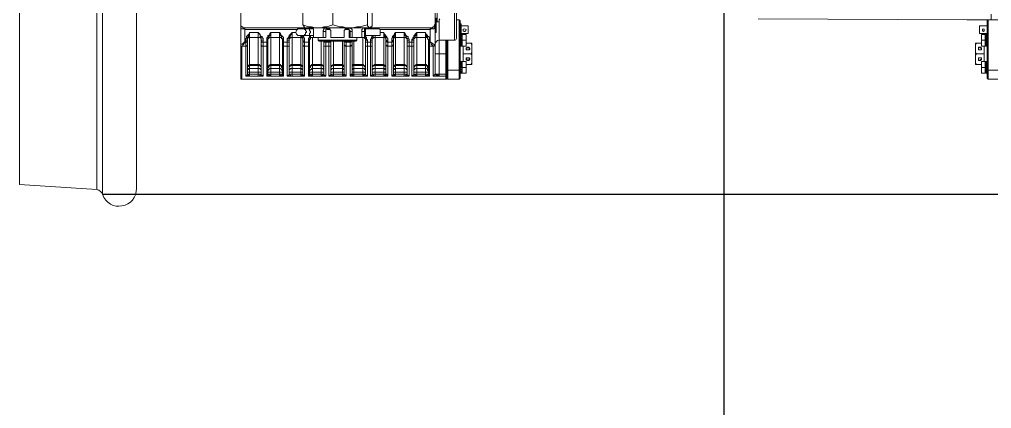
# Model space of a CAD drawing. Header units: millimetres. Extents: x 25083 to 52777, y 24772 to 45779.
# Drawn here: x 46368 to 46741.4, y 38391.1 to 38540.3 of the extents above; entities that cross this region are included whole.
import ezdxf

# ---------------------------------------------------------------- set-up
doc = ezdxf.new("R2010")
doc.units = ezdxf.units.MM

# ---------------------------------------------------------------- blocks, each defined once
blk = doc.blocks.new('zw$F4C5')
blk.add_line((289.66, 5.2), (766.86, 5.2))
at = {"color": 7, "lineweight": 5}
for points in [[(257.72, 93.58), (257.72, 8.91)], [(287.43, 93.58), (287.43, 7.06)], [(289.66, 93.58), (289.66, 5.2)], [(302.66, 93.58), (302.66, 7.43)], [(342.76, 49.76), (342.76, 90.98)], [(417.41, 70.56), (417.41, 90.98)], [(424.83, 64.25), (424.83, 92.47)], [(425.58, 91.73), (425.58, 64.99)], [(366.53, 70.19), (366.53, 79.1)], [(378.04, 70.19), (378.04, 79.1)], [(391.41, 70.19), (391.41, 79.1)], [(393.27, 70.19), (393.27, 79.1)], [(418.15, 77.24), (418.15, 71.3)], [(418.15, 73.16), (418.15, 72.79), (417.78, 72.79), (417.78, 71.67), (417.41, 71.67)], [(417.41, 71.67), (417.78, 71.67)], [(417.78, 71.67), (417.41, 71.3)], [(418.15, 71.3), (417.78, 71.3), (417.78, 71.67)], [(417.78, 67.22), (417.78, 71.3)], [(418.15, 73.16), (418.15, 72.04)], [(418.15, 72.04), (418.15, 71.67)], [(418.15, 71.67), (418.15, 71.3)], [(418.89, 71.3), (418.15, 71.3)], [(418.89, 50.5), (418.89, 72.04)], [(425.58, 72.04), (426.69, 72.04)], [(427.06, 71.67), (426.69, 72.04)], [(426.69, 49.39), (426.69, 72.04)], [(427.06, 49.76), (427.06, 71.67)], [(621.65, 72.04), (541.44, 72.42)], [(621.65, 72.04), (623.88, 72.04)], [(622.4, 72.04), (621.65, 72.04)], [(623.51, 72.04), (622.4, 72.04)], [(624.25, 72.04), (623.51, 72.04)], [(623.88, 72.04), (624.63, 72.04)], [(624.63, 72.04), (624.25, 72.04)], [(625, 72.04), (624.63, 72.04)], [(624.63, 72.04), (625, 72.04)], [(629.82, 72.04), (625, 72.04)], [(629.45, 71.67), (629.82, 72.04)], [(629.45, 71.67), (629.45, 49.76)], [(629.82, 72.04), (630.2, 72.04)], [(629.82, 72.04), (630.2, 72.04)], [(634.28, 72.04), (629.82, 72.04)], [(629.82, 72.04), (629.82, 49.39)], [(630.2, 72.04), (630.94, 72.04)], [(630.2, 72.04), (630.57, 72.04)], [(630.57, 72.04), (630.94, 72.04)], [(630.94, 74.27), (630.94, 72.04)], [(344.25, 69.07), (343.51, 69.07), (343.51, 69.44), (343.14, 69.44), (342.76, 69.82), (342.76, 70.56)], [(344.25, 68.33), (344.25, 68.7), (342.76, 68.7), (342.76, 69.44)], [(344.25, 69.07), (344.25, 63.5)], [(344.25, 69.07), (369.13, 69.07)], [(364.67, 68.33), (344.25, 68.33)], [(344.62, 64.25), (344.62, 64.99), (344.99, 64.99), (344.99, 65.73), (346.11, 66.84), (346.11, 67.22)], [(345.36, 64.62), (345.36, 65.36), (345.74, 65.73), (345.74, 66.1), (346.11, 66.47), (346.11, 67.22)], [(346.11, 67.22), (346.11, 50.5)], [(346.11, 67.22), (349.45, 67.22)], [(349.45, 67.22), (349.82, 66.84), (350.19, 66.1), (350.19, 65.73)], [(351.31, 64.25), (351.31, 64.99), (350.93, 65.36), (350.93, 65.73), (350.56, 65.73), (350.19, 66.1), (350.19, 66.47), (349.45, 67.22)], [(349.45, 50.5), (349.45, 67.22)], [(352.79, 64.25), (352.79, 65.36), (353.16, 65.36), (353.16, 66.1), (353.53, 66.1), (353.91, 66.47), (353.91, 66.84), (354.28, 67.22)], [(353.16, 64.62), (353.16, 64.99), (353.53, 64.99), (353.53, 65.73), (353.91, 66.1), (353.91, 66.47), (354.28, 66.84), (354.28, 67.22)], [(354.28, 67.22), (354.28, 50.5)], [(354.28, 67.22), (357.62, 67.22)], [(357.62, 67.22), (357.99, 66.84), (357.99, 66.1), (358.36, 65.73)], [(359.1, 64.25), (359.1, 65.36), (357.99, 66.47), (357.62, 67.22)], [(357.62, 50.5), (357.62, 67.22)], [(360.59, 64.25), (360.59, 64.99), (360.96, 64.99), (360.96, 65.36), (361.33, 65.73), (361.33, 66.1), (362.45, 67.22)], [(361.33, 64.62), (361.33, 65.36), (361.7, 65.73), (361.7, 66.1), (362.08, 66.47), (362.08, 66.84), (362.45, 67.22)], [(362.45, 67.22), (362.45, 50.5)], [(362.45, 67.22), (363.93, 67.22)], [(364.67, 68.7), (367.27, 68.7)], [(366.53, 69.07), (365.42, 69.07)], [(367.27, 69.44), (366.9, 69.44), (366.9, 69.82), (366.53, 70.19)], [(366.53, 70.19), (368.76, 69.44), (369.87, 69.44), (371.36, 69.07), (372.47, 69.07)], [(367.65, 69.07), (366.53, 69.07)], [(366.53, 68.7), (367.27, 68.7)], [(367.27, 69.07), (367.27, 69.44)], [(367.27, 69.07), (392.53, 69.07)], [(367.27, 68.7), (367.27, 68.33), (367.65, 68.33), (367.65, 67.96), (368.02, 67.59), (368.02, 67.22)], [(367.27, 68.7), (368.76, 68.7)], [(368.76, 68.7), (367.27, 68.7)], [(368.02, 67.22), (367.65, 67.22), (367.65, 66.47), (367.27, 66.47), (367.27, 66.1)], [(368.76, 68.7), (369.13, 68.7), (369.13, 67.96), (369.5, 67.59), (369.5, 67.22)], [(368.76, 68.7), (370.24, 68.7)], [(369.13, 68.7), (368.76, 68.7)], [(369.5, 67.22), (369.13, 66.84), (369.13, 66.1), (368.76, 66.1)], [(369.13, 69.07), (369.13, 68.7)], [(370.24, 68.7), (369.13, 68.7)], [(369.87, 69.07), (369.5, 69.07), (369.5, 68.7)], [(370.62, 68.7), (370.24, 68.7), (370.24, 69.07), (369.87, 69.07)], [(370.62, 67.59), (370.62, 68.7)], [(370.62, 65.36), (370.62, 67.59)], [(372.47, 69.07), (373.59, 69.07), (374.7, 69.44), (375.82, 69.44), (378.04, 70.19)], [(375.82, 69.07), (375.07, 69.07), (374.7, 68.7), (374.7, 68.33), (374.33, 67.96), (374.33, 67.59)], [(374.33, 67.59), (374.33, 65.36)], [(375.44, 67.59), (374.33, 67.59)], [(375.44, 67.59), (375.44, 68.33), (375.82, 68.7)], [(375.44, 65.36), (375.44, 67.59)], [(377.3, 67.59), (377.3, 67.96), (376.93, 68.33), (376.93, 68.7), (376.56, 69.07), (375.82, 69.07)], [(375.82, 68.7), (376.93, 68.7)], [(376.93, 68.33), (375.82, 68.33)], [(377.3, 65.36), (377.3, 67.59)], [(378.04, 70.19), (379.53, 69.82), (380.64, 69.44), (382.13, 69.44), (383.24, 69.07), (384.73, 69.07)], [(383.99, 69.07), (383.24, 69.07), (382.87, 68.7), (382.87, 68.33), (382.5, 67.96), (382.5, 67.59)], [(382.5, 67.59), (382.5, 65.36)], [(382.87, 68.7), (383.99, 68.7)], [(384.36, 68.33), (382.87, 68.33)], [(385.47, 67.59), (385.47, 68.33), (384.73, 69.07), (383.99, 69.07)], [(383.99, 68.7), (384.36, 68.33), (384.36, 67.59)], [(384.36, 67.59), (384.36, 65.36)], [(385.47, 67.59), (384.36, 67.59)], [(384.73, 69.07), (385.84, 69.07), (387.33, 69.44), (388.81, 69.44), (389.93, 69.82), (391.41, 70.19)], [(385.47, 65.36), (385.47, 67.59)], [(389.93, 69.07), (389.56, 69.07), (389.56, 68.7), (389.18, 68.33), (389.18, 67.59)], [(389.18, 67.59), (389.18, 65.36)], [(390.3, 67.59), (389.18, 67.59)], [(390.3, 67.59), (390.3, 69.07), (389.93, 69.07)], [(390.3, 65.36), (390.3, 67.59)], [(390.67, 69.07), (390.67, 65.36)], [(390.67, 69.07), (415.55, 69.07)], [(390.67, 68.7), (395.87, 68.7)], [(394.75, 68.7), (390.67, 68.7)], [(391.41, 70.19), (391.41, 69.82), (392.16, 69.07)], [(392.16, 69.07), (392.53, 69.07), (392.53, 69.44)], [(393.27, 69.07), (392.16, 69.07)], [(392.53, 69.44), (392.9, 69.44), (393.27, 69.82), (393.27, 70.19)], [(392.53, 69.07), (392.53, 69.44)], [(394.38, 69.07), (393.27, 69.07)], [(395.87, 66.1), (396.24, 66.1), (396.24, 68.33), (395.87, 68.7)], [(415.55, 68.33), (396.24, 68.33)], [(396.24, 67.22), (397.73, 67.22)], [(397.73, 67.22), (397.73, 66.84), (398.1, 66.1), (398.1, 65.73)], [(399.21, 64.25), (399.21, 64.99), (398.84, 65.36), (398.84, 65.73), (398.47, 65.73), (398.47, 66.1), (398.1, 66.47), (397.73, 67.22)], [(397.73, 50.5), (397.73, 67.22)], [(400.7, 64.25), (400.7, 64.99), (401.07, 65.36), (401.07, 65.73), (401.81, 66.47), (401.81, 66.84), (402.18, 67.22)], [(401.44, 64.62), (401.44, 65.73), (401.81, 65.73), (401.81, 66.47), (402.18, 66.47), (402.18, 67.22)], [(402.18, 67.22), (402.18, 50.5)], [(402.18, 67.22), (405.52, 67.22)], [(405.52, 67.22), (405.9, 66.84), (405.9, 66.1), (406.27, 65.73)], [(407.38, 64.25), (407.38, 64.62), (407.01, 64.99), (407.01, 65.73), (406.64, 65.73), (405.9, 66.47), (405.52, 67.22)], [(405.52, 50.5), (405.52, 67.22)], [(408.49, 64.25), (408.49, 64.62), (408.87, 64.62), (408.87, 65.36), (409.24, 65.36), (409.24, 66.1), (409.61, 66.1), (409.61, 66.47), (410.35, 67.22)], [(409.24, 64.62), (409.24, 64.99), (409.61, 64.99), (409.61, 65.73), (409.98, 66.1), (409.98, 66.47), (410.35, 66.84), (410.35, 67.22)], [(410.35, 67.22), (410.35, 50.5)], [(410.35, 67.22), (413.69, 67.22)], [(413.69, 67.22), (413.69, 66.84), (414.07, 66.1), (414.07, 65.73)], [(415.18, 64.25), (415.18, 65.36), (414.81, 65.73), (414.44, 65.73), (414.44, 66.1), (414.07, 66.47), (413.69, 67.22)], [(413.69, 50.5), (413.69, 67.22)], [(417.41, 70.56), (417.41, 70.19), (417.04, 69.82), (417.04, 69.44), (416.66, 69.44), (416.29, 69.07), (415.55, 69.07)], [(417.41, 69.44), (417.41, 69.07), (417.04, 69.07), (417.04, 68.7), (415.92, 68.7), (415.55, 68.33)], [(415.55, 63.5), (415.55, 69.07)], [(417.41, 70.19), (417.04, 70.19)], [(417.41, 70.93), (417.78, 70.93)], [(417.41, 70.56), (417.78, 70.56)], [(417.41, 70.19), (417.78, 70.19)], [(417.41, 51.25), (417.41, 70.19)], [(417.41, 68.7), (417.78, 68.7)], [(417.41, 68.33), (417.78, 68.33)], [(417.41, 67.96), (417.78, 67.96)], [(417.41, 67.59), (417.78, 67.59)], [(417.41, 67.59), (417.78, 67.59)], [(417.41, 67.22), (417.78, 67.22)], [(427.06, 70.56), (427.43, 70.56)], [(427.43, 66.47), (427.43, 70.56)], [(427.43, 69.82), (430.03, 69.82)], [(430.03, 69.82), (430.03, 66.84)], [(629.45, 69.82), (626.48, 69.82)], [(626.48, 66.84), (626.48, 69.82)], [(629.45, 70.56), (629.45, 66.47)], [(342.76, 62.39), (342.76, 62.76), (343.51, 62.76), (343.51, 63.13), (343.88, 63.13), (343.88, 63.5), (344.25, 63.5)], [(343.51, 62.39), (343.88, 62.76), (343.88, 63.13), (344.25, 63.13), (344.25, 63.5)], [(344.25, 63.5), (344.62, 63.5)], [(345.36, 64.62), (345.36, 64.25), (344.62, 64.25)], [(344.62, 50.5), (344.62, 64.25)], [(344.62, 63.5), (344.99, 63.5), (345.36, 63.87)], [(346.11, 65.36), (345.74, 65.36), (345.36, 64.99), (345.36, 64.62)], [(345.36, 51.25), (345.36, 64.62)], [(349.45, 65.36), (346.11, 65.36)], [(350.56, 64.62), (350.56, 64.99), (350.19, 65.36), (349.45, 65.36)], [(350.19, 65.73), (350.19, 65.36), (350.56, 65.36), (350.56, 64.62)], [(350.56, 64.25), (350.56, 64.62)], [(350.56, 64.62), (350.56, 51.25)], [(351.31, 64.25), (350.56, 64.25)], [(350.56, 63.87), (350.93, 63.5), (351.31, 63.5)], [(351.31, 64.25), (351.31, 50.5)], [(351.31, 63.5), (352.79, 63.5)], [(353.16, 64.62), (353.16, 64.25), (352.79, 64.25)], [(352.79, 50.5), (352.79, 64.25)], [(352.79, 63.5), (353.16, 63.5), (353.16, 63.87)], [(354.28, 65.36), (353.53, 65.36), (353.53, 64.99), (353.16, 64.62)], [(353.16, 51.25), (353.16, 64.62)], [(357.62, 65.36), (354.28, 65.36)], [(358.73, 64.62), (358.36, 64.99), (358.36, 65.36), (357.62, 65.36)], [(358.36, 65.73), (358.36, 64.99), (358.73, 64.99), (358.73, 64.62)], [(358.73, 64.62), (358.73, 51.25)], [(358.73, 64.25), (358.73, 64.62)], [(359.1, 64.25), (358.73, 64.25)], [(358.73, 63.87), (358.73, 63.5), (359.1, 63.5)], [(359.1, 64.25), (359.1, 50.5)], [(359.1, 63.5), (360.59, 63.5)], [(361.33, 64.62), (361.33, 64.25), (360.59, 64.25)], [(360.59, 50.5), (360.59, 64.25)], [(360.59, 63.5), (361.33, 63.5), (361.33, 63.87)], [(362.45, 65.36), (361.7, 65.36), (361.7, 64.99), (361.33, 64.99), (361.33, 64.62)], [(361.33, 51.25), (361.33, 64.62)], [(365.79, 65.36), (362.45, 65.36)], [(367.27, 66.1), (364.67, 66.1)], [(365.79, 50.5), (365.79, 66.1)], [(366.53, 64.62), (366.53, 64.99), (366.16, 65.36), (365.79, 65.36)], [(366.16, 66.1), (366.16, 65.73)], [(366.53, 66.1), (366.16, 66.1)], [(366.16, 65.73), (366.16, 65.36), (366.53, 65.36), (366.53, 64.62)], [(367.27, 64.25), (367.27, 64.99), (366.9, 65.36), (366.9, 65.73), (366.53, 65.73), (366.53, 66.1)], [(367.27, 66.1), (366.53, 66.1)], [(366.53, 64.62), (366.53, 51.25)], [(366.53, 64.25), (366.53, 64.62)], [(367.27, 64.25), (366.53, 64.25)], [(366.53, 63.87), (366.9, 63.5), (367.27, 63.5)], [(367.27, 66.1), (368.39, 66.1)], [(367.65, 66.1), (367.27, 66.1)], [(367.27, 64.25), (367.27, 50.5)], [(367.27, 63.5), (368.76, 63.5)], [(368.76, 66.1), (367.65, 66.1)], [(368.39, 66.1), (368.76, 66.1)], [(368.76, 66.1), (370.62, 66.1)], [(370.62, 66.1), (368.76, 66.1)], [(368.76, 64.25), (368.76, 64.99), (369.13, 65.36), (369.13, 65.73)], [(369.13, 64.62), (369.13, 64.25), (368.76, 64.25)], [(368.76, 50.5), (368.76, 64.25)], [(368.76, 63.5), (369.13, 63.5), (369.13, 63.87)], [(369.13, 66.1), (369.13, 65.36)], [(369.13, 64.62), (369.5, 64.99), (369.5, 65.36)], [(369.13, 65.36), (375.44, 65.36)], [(369.5, 65.36), (369.5, 64.62), (369.13, 64.62)], [(369.13, 51.25), (369.13, 64.62)], [(369.5, 66.1), (369.5, 65.36)], [(370.24, 65.36), (370.24, 50.5)], [(372.47, 65.36), (372.47, 64.25)], [(372.84, 63.87), (372.47, 64.25)], [(372.47, 64.25), (387.33, 64.25)], [(372.84, 63.87), (386.96, 63.87)], [(373.59, 50.5), (373.59, 63.87)], [(374.7, 63.87), (374.7, 63.5), (375.44, 63.5)], [(374.7, 63.87), (374.7, 51.25)], [(375.44, 63.87), (375.44, 50.5)], [(375.44, 63.5), (376.56, 63.5)], [(376.56, 50.5), (376.56, 63.87)], [(376.56, 63.5), (377.3, 63.5), (377.3, 63.87)], [(377.3, 65.36), (382.5, 65.36)], [(377.3, 51.25), (377.3, 63.87)], [(378.41, 63.87), (378.41, 50.5)], [(381.76, 50.5), (381.76, 63.87)], [(382.5, 63.87), (382.87, 63.87), (382.87, 63.5), (383.24, 63.5)], [(382.5, 63.87), (382.5, 51.25)], [(383.24, 63.87), (383.24, 50.5)], [(383.24, 63.5), (384.73, 63.5)], [(384.36, 65.36), (390.67, 65.36)], [(384.73, 50.5), (384.73, 63.87)], [(384.73, 63.5), (385.1, 63.5), (385.1, 63.87), (385.47, 63.87)], [(385.47, 51.25), (385.47, 63.87)], [(386.21, 63.87), (386.21, 50.5)], [(386.96, 63.87), (387.33, 64.25)], [(387.33, 65.36), (387.33, 64.25)], [(389.56, 50.5), (389.56, 65.36)], [(390.3, 65.36), (390.67, 64.99), (390.67, 64.62)], [(390.67, 64.62), (390.67, 64.99), (390.3, 64.99), (390.3, 65.36)], [(390.67, 66.1), (394.75, 66.1)], [(395.87, 66.1), (390.67, 66.1)], [(391.41, 64.25), (391.04, 64.62), (391.04, 65.36), (390.67, 65.73)], [(390.67, 64.25), (390.67, 64.62)], [(390.67, 64.62), (390.67, 51.25)], [(391.41, 64.25), (390.67, 64.25)], [(390.67, 63.87), (390.67, 63.5), (391.41, 63.5)], [(391.41, 64.25), (391.41, 50.5)], [(391.41, 63.5), (392.53, 63.5)], [(392.53, 64.25), (392.53, 64.62), (392.9, 64.99), (392.9, 65.36), (393.27, 65.73), (393.27, 66.1)], [(393.27, 64.62), (393.27, 64.25), (392.53, 64.25)], [(392.53, 50.5), (392.53, 64.25)], [(392.53, 63.5), (393.27, 63.5), (393.27, 63.87)], [(393.27, 64.62), (393.27, 64.99), (393.64, 65.36), (393.64, 66.1)], [(394.38, 65.36), (393.64, 65.36), (393.64, 64.99), (393.27, 64.99), (393.27, 64.62)], [(393.27, 51.25), (393.27, 64.62)], [(394.38, 66.1), (394.38, 50.5)], [(397.73, 65.36), (394.38, 65.36)], [(398.47, 64.62), (398.47, 64.99), (398.1, 65.36), (397.73, 65.36)], [(398.1, 65.73), (398.47, 65.36), (398.47, 64.62)], [(398.47, 64.62), (398.47, 51.25)], [(398.47, 64.25), (398.47, 64.62)], [(399.21, 64.25), (398.47, 64.25)], [(398.47, 63.87), (398.84, 63.87), (398.84, 63.5), (399.21, 63.5)], [(399.21, 64.25), (399.21, 50.5)], [(399.21, 63.5), (400.7, 63.5)], [(401.44, 64.62), (401.44, 64.25), (400.7, 64.25)], [(400.7, 50.5), (400.7, 64.25)], [(400.7, 63.5), (401.07, 63.5), (401.07, 63.87), (401.44, 63.87)], [(402.18, 65.36), (401.81, 65.36), (401.44, 64.99), (401.44, 64.62)], [(401.44, 51.25), (401.44, 64.62)], [(405.52, 65.36), (402.18, 65.36)], [(406.64, 64.62), (406.64, 64.99), (406.27, 64.99), (406.27, 65.36), (405.52, 65.36)], [(406.27, 65.73), (406.27, 65.36), (406.64, 64.99), (406.64, 64.62)], [(406.64, 64.62), (406.64, 51.25)], [(406.64, 64.25), (406.64, 64.62)], [(407.38, 64.25), (406.64, 64.25)], [(406.64, 63.87), (406.64, 63.5), (407.38, 63.5)], [(407.38, 64.25), (407.38, 50.5)], [(407.38, 63.5), (408.49, 63.5)], [(409.24, 64.62), (409.24, 64.25), (408.49, 64.25)], [(408.49, 50.5), (408.49, 64.25)], [(408.49, 63.5), (409.24, 63.5), (409.24, 63.87)], [(410.35, 65.36), (409.61, 65.36), (409.61, 64.99), (409.24, 64.99), (409.24, 64.62)], [(409.24, 51.25), (409.24, 64.62)], [(413.69, 65.36), (410.35, 65.36)], [(414.44, 64.62), (414.44, 65.36), (413.69, 65.36)], [(414.07, 65.73), (414.44, 65.36), (414.44, 64.62), (414.81, 64.62)], [(414.81, 64.25), (414.81, 64.62)], [(414.81, 64.62), (414.81, 51.25)], [(415.18, 64.25), (414.81, 64.25)], [(414.81, 63.87), (414.81, 63.5), (415.18, 63.5)], [(415.18, 64.25), (415.18, 50.5)], [(415.18, 63.5), (415.55, 63.5)], [(415.55, 63.5), (415.92, 63.13), (415.92, 62.76), (416.29, 62.39)], [(417.41, 62.39), (417.04, 62.39), (417.04, 62.76), (416.66, 62.76), (416.29, 63.13), (415.92, 63.13), (415.92, 63.5), (415.55, 63.5)], [(418.89, 64.25), (424.83, 64.25)], [(421.49, 49.39), (421.49, 64.25)], [(421.86, 49.39), (421.86, 64.25)], [(422.24, 64.25), (422.24, 49.39)], [(427.43, 66.47), (427.06, 66.47)], [(427.06, 66.47), (427.43, 66.47)], [(427.43, 66.1), (427.43, 66.47), (427.06, 66.47)], [(427.43, 66.1), (427.06, 66.1)], [(427.06, 65.73), (427.06, 66.1)], [(427.43, 65.73), (427.06, 66.1)], [(427.43, 65.36), (427.06, 65.36)], [(427.06, 64.99), (427.06, 65.36)], [(427.43, 64.99), (427.06, 65.36)], [(427.43, 64.62), (427.06, 64.62)], [(427.06, 64.25), (427.06, 64.62)], [(427.43, 63.87), (427.06, 64.62)], [(427.43, 63.87), (427.06, 63.87)], [(427.43, 63.13), (427.43, 63.5), (427.06, 63.5), (427.06, 63.87)], [(427.06, 63.13), (427.06, 63.5)], [(427.43, 66.84), (430.03, 66.84)], [(427.81, 66.47), (427.43, 66.47)], [(427.81, 66.47), (427.43, 66.47)], [(427.43, 66.1), (427.43, 66.47)], [(427.43, 66.47), (427.81, 66.47)], [(427.43, 65.73), (427.43, 66.1)], [(427.43, 66.1), (427.43, 65.73)], [(427.43, 65.73), (427.81, 66.1)], [(427.81, 65.73), (427.43, 65.73)], [(427.43, 64.99), (427.43, 65.36)], [(427.43, 65.36), (427.43, 64.99)], [(427.43, 64.99), (427.81, 65.36)], [(427.81, 64.99), (427.43, 64.99)], [(427.43, 63.87), (427.43, 64.62)], [(427.43, 64.25), (427.81, 64.62)], [(427.81, 64.25), (427.43, 64.25)], [(427.43, 63.5), (427.43, 63.87)], [(427.43, 63.5), (427.43, 63.87)], [(427.43, 63.13), (427.43, 63.5)], [(427.81, 63.13), (427.43, 63.5)], [(427.43, 63.13), (427.43, 63.5)], [(427.43, 63.5), (427.81, 63.5)], [(429.29, 66.47), (427.81, 66.47)], [(427.81, 64.99), (427.81, 66.47)], [(427.81, 62.02), (427.81, 66.47)], [(427.81, 66.1), (427.81, 66.47)], [(427.81, 63.5), (427.81, 64.99)], [(429.29, 64.25), (427.81, 64.25)], [(427.81, 62.02), (427.81, 63.5)], [(429.29, 66.47), (429.29, 65.36)], [(429.29, 62.02), (429.29, 66.47)], [(429.29, 65.36), (429.29, 64.25)], [(429.29, 64.25), (429.29, 63.13)], [(629.45, 66.84), (626.48, 66.84)], [(627.23, 66.47), (628.71, 66.47)], [(627.23, 66.47), (627.23, 62.02)], [(627.23, 65.36), (627.23, 66.47)], [(627.23, 64.25), (627.23, 65.36)], [(627.23, 64.25), (628.71, 64.25)], [(627.23, 63.13), (627.23, 64.25)], [(629.08, 66.1), (628.71, 66.47)], [(628.71, 62.02), (628.71, 66.47)], [(629.45, 66.47), (629.08, 66.47)], [(629.08, 66.47), (629.45, 66.47)], [(629.08, 66.47), (629.45, 66.47), (629.45, 66.1)], [(629.08, 62.02), (629.08, 66.47)], [(629.45, 66.1), (629.08, 66.1)], [(629.08, 66.1), (629.45, 65.73)], [(629.08, 66.1), (629.08, 65.73)], [(629.45, 65.36), (629.08, 65.36)], [(629.08, 65.36), (629.08, 64.99)], [(629.08, 65.36), (629.45, 64.99)], [(629.08, 64.99), (629.45, 64.99)], [(629.45, 64.62), (629.08, 64.62)], [(629.08, 64.62), (629.08, 64.25)], [(629.08, 64.62), (629.45, 63.87)], [(629.45, 63.87), (629.08, 63.87)], [(629.08, 63.87), (629.45, 63.5)], [(629.08, 63.87), (629.08, 63.5), (629.45, 63.5), (629.45, 63.13)], [(629.08, 63.5), (629.08, 63.13)], [(629.45, 66.47), (629.45, 66.1)], [(629.45, 66.1), (629.45, 65.73)], [(629.45, 66.1), (629.45, 65.73)], [(629.45, 66.1), (629.45, 65.73)], [(629.45, 65.36), (629.45, 64.99)], [(629.45, 65.36), (629.45, 64.99)], [(629.45, 65.36), (629.45, 64.99)], [(629.45, 64.62), (629.45, 63.87)], [(629.45, 64.62), (629.45, 64.25)], [(629.45, 63.87), (629.45, 63.5)], [(629.45, 63.5), (629.45, 63.13)], [(629.45, 63.5), (629.45, 63.13)], [(629.45, 63.13), (629.45, 63.5)], [(343.14, 62.02), (342.76, 62.02), (342.76, 62.39)], [(343.14, 62.02), (342.76, 62.02), (342.76, 62.39)], [(343.14, 62.02), (343.51, 62.02), (343.51, 62.39)], [(343.14, 62.02), (343.14, 49.39)], [(344.62, 62.02), (343.14, 62.02)], [(345.36, 62.39), (344.99, 62.02), (344.62, 62.02)], [(351.31, 62.02), (350.93, 62.02), (350.56, 62.39)], [(352.79, 62.02), (351.31, 62.02)], [(353.16, 62.39), (353.16, 62.02), (352.79, 62.02)], [(359.1, 62.02), (358.73, 62.02), (358.73, 62.39)], [(360.59, 62.02), (359.1, 62.02)], [(361.33, 62.39), (361.33, 62.02), (360.59, 62.02)], [(367.27, 62.02), (366.9, 62.02), (366.53, 62.39)], [(368.76, 62.02), (367.27, 62.02)], [(369.13, 62.39), (369.13, 62.02), (368.76, 62.02)], [(375.44, 62.02), (374.7, 62.02), (374.7, 62.39)], [(376.56, 62.02), (375.44, 62.02)], [(377.3, 62.39), (377.3, 62.02), (376.56, 62.02)], [(383.24, 62.02), (382.87, 62.02), (382.87, 62.39), (382.5, 62.39)], [(384.73, 62.02), (383.24, 62.02)], [(385.47, 62.39), (385.1, 62.39), (385.1, 62.02), (384.73, 62.02)], [(391.41, 62.02), (390.67, 62.02), (390.67, 62.39)], [(392.53, 62.02), (391.41, 62.02)], [(393.27, 62.39), (393.27, 62.02), (392.53, 62.02)], [(399.21, 62.02), (398.84, 62.02), (398.84, 62.39), (398.47, 62.39)], [(400.7, 62.02), (399.21, 62.02)], [(401.44, 62.39), (401.07, 62.39), (401.07, 62.02), (400.7, 62.02)], [(407.38, 62.02), (406.64, 62.02), (406.64, 62.39)], [(408.49, 62.02), (407.38, 62.02)], [(409.24, 62.39), (409.24, 62.02), (408.49, 62.02)], [(415.18, 62.02), (414.81, 62.02), (414.81, 62.39)], [(416.66, 62.02), (415.18, 62.02)], [(416.29, 62.39), (416.66, 62.02)], [(417.41, 62.39), (417.04, 62.39), (417.04, 62.02), (416.66, 62.02)], [(417.41, 62.39), (417.04, 62.39), (417.04, 62.02), (416.66, 62.02)], [(416.66, 50.5), (416.66, 62.02)], [(427.43, 63.13), (427.06, 63.13)], [(427.06, 62.76), (427.06, 63.13)], [(427.43, 62.39), (427.43, 62.76), (427.06, 62.76)], [(427.43, 62.02), (427.06, 62.39)], [(427.43, 62.39), (427.06, 62.39)], [(427.06, 62.02), (427.06, 62.39)], [(427.43, 62.02), (427.06, 62.02)], [(427.06, 62.02), (427.43, 62.02)], [(427.43, 62.02), (427.06, 62.02)], [(427.43, 62.76), (427.43, 63.13)], [(427.43, 62.39), (427.43, 62.76)], [(427.81, 62.76), (427.43, 62.76)], [(427.43, 62.39), (427.43, 62.76)], [(427.43, 62.76), (427.81, 62.76)], [(427.43, 62.02), (427.43, 62.39)], [(427.81, 62.02), (427.43, 62.02), (427.43, 62.39)], [(427.43, 62.02), (427.43, 62.39)], [(427.43, 62.39), (427.81, 62.39)], [(427.43, 62.02), (427.81, 62.02)], [(427.81, 62.39), (427.81, 62.02)], [(427.81, 62.02), (429.29, 62.02)], [(428.18, 56.08), (428.18, 62.02)], [(429.29, 63.13), (431.52, 63.13)], [(429.29, 63.13), (429.29, 62.02)], [(430.03, 61.65), (429.66, 61.65), (429.29, 61.27), (429.29, 60.9)], [(430.03, 61.65), (429.66, 61.65), (429.66, 61.27), (429.29, 61.27), (429.29, 60.9)], [(429.29, 60.9), (429.29, 60.53), (429.66, 60.53)], [(429.29, 60.9), (429.66, 60.53), (430.03, 60.53)], [(429.66, 60.53), (430.03, 60.53)], [(430.78, 60.9), (430.78, 61.27), (430.41, 61.27), (430.41, 61.65), (430.03, 61.65)], [(430.41, 60.9), (430.41, 61.27), (430.03, 61.65)], [(430.03, 60.53), (430.41, 60.53), (430.78, 60.9)], [(430.03, 60.53), (430.41, 60.53), (430.41, 60.9)], [(431.52, 60.9), (431.52, 62.39), (431.15, 63.13)], [(431.15, 59.05), (431.52, 59.79), (431.52, 60.9)], [(431.52, 54.96), (431.52, 63.13)], [(625, 63.13), (627.23, 63.13)], [(625, 63.13), (625, 54.96)], [(625.37, 63.13), (625, 62.39), (625, 60.9)], [(625, 60.9), (625, 59.42), (625.37, 59.05)], [(626.48, 61.65), (626.11, 61.65), (626.11, 60.9)], [(626.48, 61.65), (626.11, 61.27), (626.11, 60.9)], [(626.11, 60.9), (626.11, 60.53), (626.48, 60.53)], [(626.11, 60.9), (626.11, 60.53), (626.48, 60.53)], [(627.23, 60.9), (627.23, 61.27), (626.85, 61.65), (626.48, 61.65)], [(627.23, 60.9), (627.23, 61.27), (626.85, 61.27), (626.85, 61.65), (626.48, 61.65)], [(626.48, 60.53), (627.23, 60.53), (627.23, 60.9)], [(626.48, 60.53), (627.23, 60.53), (627.23, 60.9)], [(627.23, 62.02), (627.23, 63.13)], [(627.23, 62.02), (628.71, 62.02)], [(628.34, 62.02), (628.34, 56.08)], [(629.08, 62.39), (628.71, 62.02)], [(629.45, 63.13), (629.08, 63.13)], [(629.08, 63.13), (629.08, 62.76), (629.45, 62.76), (629.45, 62.39)], [(629.45, 62.39), (629.08, 62.39)], [(629.08, 62.39), (629.45, 62.02)], [(629.08, 62.39), (629.08, 62.02)], [(629.08, 62.02), (629.45, 62.02)], [(629.45, 62.02), (629.08, 62.02)], [(629.45, 63.13), (629.45, 62.76)], [(629.45, 62.76), (629.45, 62.39)], [(629.45, 62.39), (629.45, 62.76)], [(629.45, 62.39), (629.45, 62.02)], [(629.45, 62.39), (629.45, 62.02)], [(629.45, 62.02), (629.45, 62.39)], [(421.49, 59.05), (417.41, 59.05)], [(427.43, 56.08), (427.06, 56.08)], [(427.06, 56.08), (427.43, 56.08)], [(427.06, 55.7), (427.06, 56.08)], [(427.43, 55.7), (427.06, 56.08)], [(427.81, 56.08), (427.43, 56.08)], [(427.43, 55.7), (427.43, 56.08)], [(427.43, 56.08), (427.43, 55.7)], [(427.43, 55.7), (427.43, 56.08), (427.81, 56.08)], [(429.29, 56.08), (427.81, 56.08)], [(427.81, 54.59), (427.81, 56.08)], [(427.81, 51.62), (427.81, 56.08)], [(427.81, 55.7), (427.81, 56.08)], [(431.15, 59.05), (428.18, 59.05)], [(430.03, 57.56), (429.29, 57.56), (429.29, 57.19)], [(430.03, 57.56), (429.66, 57.56), (429.29, 57.19)], [(429.29, 57.19), (429.29, 56.82), (429.66, 56.45), (430.03, 56.45)], [(429.29, 57.19), (429.29, 56.82), (429.66, 56.82), (429.66, 56.45), (430.03, 56.45)], [(429.29, 56.08), (429.29, 54.96)], [(429.29, 51.62), (429.29, 56.08)], [(430.78, 57.19), (430.41, 57.56), (430.03, 57.56)], [(430.41, 57.19), (430.41, 57.56), (430.03, 57.56)], [(430.03, 56.45), (430.41, 56.45), (430.41, 56.82), (430.78, 56.82), (430.78, 57.19)], [(430.03, 56.45), (430.41, 56.82), (430.41, 57.19)], [(431.52, 57.19), (431.52, 58.67), (431.15, 59.05)], [(431.15, 54.96), (431.52, 55.7), (431.52, 57.19)], [(625.37, 59.05), (625, 58.3), (625, 57.19)], [(625, 57.19), (625, 55.7), (625.37, 54.96)], [(625.37, 59.05), (628.34, 59.05)], [(626.48, 57.56), (626.11, 57.56), (626.11, 57.19)], [(626.48, 57.56), (626.11, 57.56), (626.11, 57.19)], [(626.11, 57.19), (626.11, 56.45), (626.48, 56.45)], [(626.11, 57.19), (626.11, 56.82), (626.48, 56.45)], [(626.85, 57.56), (626.48, 57.56)], [(627.23, 57.19), (627.23, 57.56), (626.48, 57.56)], [(626.48, 56.45), (626.85, 56.45), (627.23, 56.82), (627.23, 57.19)], [(626.48, 56.45), (626.85, 56.45), (626.85, 56.82), (627.23, 56.82), (627.23, 57.19)], [(627.23, 57.19), (627.23, 57.56), (626.85, 57.56)], [(627.23, 56.08), (628.71, 56.08)], [(627.23, 56.08), (627.23, 51.62)], [(627.23, 54.96), (627.23, 56.08)], [(629.08, 55.7), (628.71, 56.08)], [(628.71, 51.62), (628.71, 56.08)], [(629.45, 56.08), (629.08, 56.08)], [(629.08, 56.08), (629.45, 56.08)], [(629.08, 56.08), (629.45, 55.7)], [(629.08, 56.08), (629.08, 55.7)], [(629.08, 51.62), (629.08, 56.08)], [(629.45, 56.08), (629.45, 55.7)], [(629.45, 56.08), (629.45, 55.7)], [(629.45, 56.08), (629.45, 55.7)], [(345.36, 53.85), (345.36, 54.59), (345.74, 54.59), (346.11, 54.96)], [(346.11, 54.59), (345.74, 54.59), (345.74, 54.22), (345.36, 54.22), (345.36, 53.85)], [(345.36, 53.85), (345.36, 53.48)], [(346.11, 53.48), (345.74, 53.48), (345.74, 53.1), (345.36, 53.1), (345.36, 52.36)], [(346.11, 54.96), (349.45, 54.96)], [(346.11, 54.59), (349.45, 54.59)], [(349.45, 53.48), (346.11, 53.48)], [(349.45, 54.96), (349.82, 54.96), (350.19, 54.59), (350.56, 54.59), (350.56, 53.85)], [(349.45, 54.59), (350.19, 54.59), (350.19, 54.22), (350.56, 54.22), (350.56, 53.85)], [(349.45, 53.48), (350.19, 53.48), (350.19, 53.1), (350.56, 53.1), (350.56, 52.36)], [(350.56, 53.85), (350.56, 53.48)], [(353.16, 53.85), (353.16, 54.22), (353.53, 54.22), (353.53, 54.59), (353.91, 54.59), (353.91, 54.96), (354.28, 54.96)], [(354.28, 54.59), (353.91, 54.59), (353.53, 54.22), (353.53, 53.85), (353.16, 53.85)], [(353.16, 53.85), (353.16, 53.48)], [(354.28, 53.48), (353.91, 53.48), (353.53, 53.1), (353.53, 52.73), (353.16, 52.73), (353.16, 52.36)], [(354.28, 54.96), (357.62, 54.96)], [(354.28, 54.59), (357.62, 54.59)], [(357.62, 53.48), (354.28, 53.48)], [(357.62, 54.96), (357.99, 54.96), (357.99, 54.59), (358.36, 54.59), (358.36, 54.22), (358.73, 54.22), (358.73, 53.85)], [(357.62, 54.59), (357.99, 54.59), (358.36, 54.22), (358.36, 53.85), (358.73, 53.85)], [(357.62, 53.48), (357.99, 53.48), (358.36, 53.1), (358.36, 52.73), (358.73, 52.73), (358.73, 52.36)], [(358.73, 53.85), (358.73, 53.48)], [(361.33, 53.85), (361.33, 54.22), (362.08, 54.96), (362.45, 54.96)], [(362.45, 54.59), (361.7, 54.59), (361.7, 54.22), (361.33, 54.22), (361.33, 53.85)], [(361.33, 53.85), (361.33, 53.48)], [(362.45, 53.48), (361.7, 53.48), (361.7, 53.1), (361.33, 53.1), (361.33, 52.36)], [(362.45, 54.96), (365.79, 54.96)], [(362.45, 54.59), (365.79, 54.59)], [(365.79, 53.48), (362.45, 53.48)], [(365.79, 54.96), (366.16, 54.59), (366.53, 54.59), (366.53, 53.85)], [(365.79, 54.59), (366.16, 54.59), (366.16, 54.22), (366.53, 54.22), (366.53, 53.85)], [(365.79, 53.48), (366.16, 53.48), (366.16, 53.1), (366.53, 53.1), (366.53, 52.36)], [(366.53, 53.85), (366.53, 53.48)], [(369.13, 53.85), (369.5, 54.22), (369.5, 54.59), (369.87, 54.59), (369.87, 54.96), (370.24, 54.96)], [(369.5, 53.85), (369.13, 53.85), (369.13, 53.48)], [(370.24, 53.48), (369.87, 53.48), (369.87, 53.1), (369.5, 53.1), (369.5, 52.73), (369.13, 52.73), (369.13, 52.36)], [(370.24, 54.59), (369.87, 54.59), (369.5, 54.22), (369.5, 53.85)], [(370.24, 54.96), (373.59, 54.96)], [(370.24, 54.59), (373.59, 54.59)], [(373.59, 53.48), (370.24, 53.48)], [(373.59, 54.96), (373.96, 54.96), (373.96, 54.59), (374.33, 54.59), (374.33, 54.22), (374.7, 54.22), (374.7, 53.85)], [(373.59, 54.59), (374.33, 54.59), (374.33, 54.22), (374.7, 53.85)], [(373.59, 53.48), (374.33, 53.48), (374.33, 53.1), (374.7, 52.73), (374.7, 52.36)], [(374.7, 53.85), (374.7, 53.48)], [(377.3, 53.85), (377.3, 54.22), (377.67, 54.59), (378.04, 54.59), (378.04, 54.96), (378.41, 54.96)], [(378.41, 54.59), (377.67, 54.59), (377.67, 54.22), (377.3, 54.22), (377.3, 53.85)], [(377.3, 53.85), (377.3, 53.48)], [(378.41, 53.48), (377.67, 53.48), (377.67, 53.1), (377.3, 53.1), (377.3, 52.36)], [(378.41, 54.96), (381.76, 54.96)], [(378.41, 54.59), (381.76, 54.59)], [(381.76, 53.48), (378.41, 53.48)], [(381.76, 54.96), (382.13, 54.59), (382.5, 54.59), (382.5, 53.85)], [(381.76, 54.59), (382.13, 54.59), (382.13, 54.22), (382.5, 54.22), (382.5, 53.85)], [(381.76, 53.48), (382.13, 53.48), (382.13, 53.1), (382.5, 53.1), (382.5, 52.36)], [(382.5, 53.85), (382.5, 53.48)], [(385.47, 53.85), (385.47, 54.59), (385.84, 54.59), (385.84, 54.96), (386.21, 54.96)], [(386.21, 54.59), (385.84, 54.59), (385.47, 54.22), (385.47, 53.85)], [(385.47, 53.85), (385.47, 53.48)], [(386.21, 53.48), (385.84, 53.48), (385.84, 53.1), (385.47, 53.1), (385.47, 52.36)], [(386.21, 54.96), (389.56, 54.96)], [(386.21, 54.59), (389.56, 54.59)], [(389.56, 53.48), (386.21, 53.48)], [(389.56, 54.96), (389.93, 54.96), (389.93, 54.59), (390.3, 54.59), (390.3, 54.22), (390.67, 54.22), (390.67, 53.85)], [(389.56, 54.59), (390.3, 54.59), (390.3, 54.22), (390.67, 53.85)], [(389.56, 53.48), (390.3, 53.48), (390.3, 53.1), (390.67, 52.73), (390.67, 52.36)], [(390.67, 53.85), (390.67, 53.48)], [(393.27, 53.85), (393.27, 54.22), (393.64, 54.59), (394.01, 54.59), (394.01, 54.96), (394.38, 54.96)], [(394.38, 54.59), (393.64, 54.59), (393.64, 54.22), (393.27, 54.22), (393.27, 53.85)], [(393.27, 53.85), (393.27, 53.48)], [(394.38, 53.48), (393.64, 53.48), (393.64, 53.1), (393.27, 53.1), (393.27, 52.36)], [(394.38, 54.96), (397.73, 54.96)], [(394.38, 54.59), (397.73, 54.59)], [(397.73, 53.48), (394.38, 53.48)], [(397.73, 54.96), (398.1, 54.59), (398.47, 54.59), (398.47, 53.85)], [(397.73, 54.59), (398.1, 54.59), (398.1, 54.22), (398.47, 54.22), (398.47, 53.85)], [(397.73, 53.48), (398.1, 53.48), (398.1, 53.1), (398.47, 53.1), (398.47, 52.36)], [(398.47, 53.85), (398.47, 53.48)], [(401.44, 53.85), (401.44, 54.59), (401.81, 54.59), (402.18, 54.96)], [(402.18, 54.59), (401.81, 54.59), (401.81, 54.22), (401.44, 54.22), (401.44, 53.85)], [(401.44, 53.85), (401.44, 53.48)], [(402.18, 53.48), (401.81, 53.48), (401.81, 53.1), (401.44, 53.1), (401.44, 52.36)], [(402.18, 54.96), (405.52, 54.96)], [(402.18, 54.59), (405.52, 54.59)], [(405.52, 53.48), (402.18, 53.48)], [(405.52, 54.96), (405.9, 54.96), (405.9, 54.59), (406.27, 54.59), (406.64, 54.22), (406.64, 53.85)], [(405.52, 54.59), (406.27, 54.59), (406.27, 54.22), (406.64, 54.22), (406.64, 53.85)], [(405.52, 53.48), (406.27, 53.48), (406.27, 53.1), (406.64, 53.1), (406.64, 52.36)], [(406.64, 53.85), (406.64, 53.48)], [(409.24, 53.85), (409.24, 54.22), (409.61, 54.22), (409.61, 54.59), (409.98, 54.59), (409.98, 54.96), (410.35, 54.96)], [(410.35, 54.59), (409.61, 54.59), (409.61, 54.22), (409.24, 53.85)], [(409.24, 53.85), (409.24, 53.48)], [(410.35, 53.48), (409.61, 53.48), (409.61, 53.1), (409.24, 52.73), (409.24, 52.36)], [(410.35, 54.96), (413.69, 54.96)], [(410.35, 54.59), (413.69, 54.59)], [(413.69, 53.48), (410.35, 53.48)], [(413.69, 54.96), (414.07, 54.96), (414.07, 54.59), (414.44, 54.59), (414.44, 53.85), (414.81, 53.85)], [(413.69, 54.59), (414.07, 54.59), (414.44, 54.22), (414.44, 53.85)], [(413.69, 53.48), (414.07, 53.48), (414.44, 53.1), (414.44, 52.73), (414.81, 52.36)], [(414.44, 53.85), (414.81, 53.48)], [(421.86, 52.73), (421.49, 52.73)], [(421.86, 53.1), (422.24, 52.73)], [(426.69, 52.73), (422.24, 52.73)], [(427.06, 53.1), (426.69, 52.73)], [(427.43, 55.7), (427.06, 55.7)], [(427.06, 55.33), (427.06, 55.7)], [(427.43, 54.96), (427.43, 55.33), (427.06, 55.33)], [(427.43, 54.96), (427.06, 54.96)], [(427.06, 54.59), (427.06, 54.96)], [(427.43, 54.59), (427.06, 54.59), (427.06, 54.96)], [(427.43, 54.22), (427.06, 54.22)], [(427.43, 53.48), (427.06, 54.22)], [(427.06, 53.48), (427.06, 53.85)], [(427.43, 53.1), (427.06, 53.1)], [(427.43, 52.73), (427.06, 53.1)], [(427.06, 52.73), (427.06, 53.1)], [(427.43, 52.36), (427.06, 52.36)], [(427.43, 51.99), (427.06, 52.36)], [(427.06, 51.99), (427.06, 52.36)], [(427.81, 55.7), (427.43, 55.7)], [(427.43, 54.96), (427.43, 55.7)], [(427.43, 55.7), (427.43, 55.33)], [(427.81, 55.33), (427.43, 55.33)], [(427.43, 55.33), (427.81, 55.33)], [(427.43, 54.22), (427.43, 54.96)], [(427.43, 54.96), (427.43, 54.59)], [(427.43, 54.59), (427.81, 54.96)], [(427.43, 54.22), (427.43, 54.59)], [(427.81, 54.59), (427.43, 54.59)], [(427.43, 54.22), (427.43, 54.59)], [(427.43, 53.48), (427.43, 54.22)], [(427.81, 53.48), (427.43, 53.85)], [(427.43, 53.85), (427.81, 53.85)], [(427.81, 52.73), (427.43, 53.1)], [(427.43, 52.73), (427.43, 53.1)], [(427.43, 52.73), (427.43, 53.1)], [(427.43, 53.1), (427.81, 53.1)], [(427.43, 51.99), (427.43, 52.36)], [(427.81, 51.99), (427.43, 52.36)], [(427.43, 51.99), (427.43, 52.36)], [(427.43, 52.36), (427.81, 52.36)], [(427.81, 53.1), (427.81, 54.59)], [(429.29, 53.85), (427.81, 53.85)], [(427.81, 51.62), (427.81, 53.1)], [(431.52, 54.96), (429.29, 54.96)], [(429.29, 54.96), (429.29, 53.85)], [(429.29, 53.85), (429.29, 52.73)], [(429.29, 52.73), (429.29, 51.62)], [(625, 54.96), (627.23, 54.96)], [(627.23, 53.85), (627.23, 54.96)], [(627.23, 53.85), (628.71, 53.85)], [(627.23, 52.73), (627.23, 53.85)], [(627.23, 51.62), (627.23, 52.73)], [(629.45, 55.7), (629.08, 55.7)], [(629.08, 55.7), (629.08, 55.33), (629.45, 55.33)], [(629.45, 54.96), (629.08, 54.96)], [(629.08, 54.96), (629.08, 54.59)], [(629.08, 54.96), (629.08, 54.59)], [(629.08, 54.59), (629.45, 54.59)], [(629.08, 54.59), (629.45, 54.59), (629.45, 54.22)], [(629.45, 54.22), (629.08, 54.22)], [(629.08, 54.22), (629.45, 53.48)], [(629.08, 53.85), (629.08, 53.48)], [(629.45, 53.1), (629.08, 53.1)], [(629.08, 53.1), (629.45, 53.1)], [(629.08, 53.1), (629.45, 52.73)], [(629.08, 53.1), (629.08, 52.73)], [(629.45, 52.36), (629.08, 52.36)], [(629.08, 52.36), (629.45, 51.99)], [(629.08, 52.36), (629.08, 51.99)], [(629.45, 55.7), (629.45, 55.33)], [(629.45, 55.7), (629.45, 55.33)], [(629.45, 55.33), (629.45, 54.96)], [(629.45, 55.33), (629.45, 54.96)], [(629.45, 54.96), (629.45, 54.22)], [(629.45, 54.96), (629.45, 54.59)], [(629.45, 54.96), (629.45, 54.59)], [(629.45, 54.59), (629.45, 54.22)], [(629.45, 54.22), (629.45, 53.48)], [(629.45, 53.85), (629.45, 53.48)], [(629.45, 53.1), (629.82, 52.73)], [(629.45, 53.1), (629.45, 52.73)], [(629.45, 53.1), (629.45, 52.73)], [(629.45, 52.73), (629.45, 53.1)], [(629.45, 52.36), (629.45, 51.99)], [(629.45, 52.36), (629.45, 51.99)], [(629.45, 51.99), (629.45, 52.36)], [(634.28, 52.73), (629.82, 52.73)], [(342.76, 49.76), (342.76, 49.39)], [(342.76, 49.39), (421.86, 49.39)], [(344.62, 50.5), (344.99, 50.5), (344.99, 50.88), (345.36, 50.88), (345.36, 51.25)], [(344.62, 50.5), (346.11, 50.5)], [(350.56, 51.99), (345.36, 51.99)], [(346.11, 50.5), (345.74, 50.88), (345.36, 50.88), (345.36, 51.25)], [(345.36, 51.25), (350.56, 51.25)], [(349.45, 50.5), (346.11, 50.5)], [(350.56, 51.25), (349.82, 50.5), (349.45, 50.5)], [(349.82, 50.5), (349.45, 50.5)], [(351.31, 50.5), (349.82, 50.5)], [(350.56, 51.25), (350.56, 50.88), (350.93, 50.88), (350.93, 50.5), (351.31, 50.5)], [(352.79, 50.5), (353.16, 50.88), (353.16, 51.25)], [(352.79, 50.5), (354.28, 50.5)], [(358.73, 51.99), (353.16, 51.99)], [(353.91, 50.5), (353.91, 50.88), (353.53, 50.88), (353.53, 51.25), (353.16, 51.25)], [(353.16, 51.25), (358.73, 51.25)], [(354.28, 50.5), (353.91, 50.5)], [(357.62, 50.5), (354.28, 50.5)], [(358.73, 51.25), (358.36, 51.25), (358.36, 50.88), (357.99, 50.88), (357.99, 50.5), (357.62, 50.5)], [(357.99, 50.5), (357.62, 50.5)], [(359.1, 50.5), (357.99, 50.5)], [(358.73, 51.25), (358.73, 50.88), (359.1, 50.5)], [(360.59, 50.5), (360.96, 50.5), (360.96, 50.88), (361.33, 50.88), (361.33, 51.25)], [(360.59, 50.5), (362.45, 50.5)], [(366.53, 51.99), (361.33, 51.99)], [(362.08, 50.5), (361.33, 51.25)], [(361.33, 51.25), (366.53, 51.25)], [(362.45, 50.5), (362.08, 50.5)], [(365.79, 50.5), (362.45, 50.5)], [(366.53, 51.25), (366.53, 50.88), (366.16, 50.88), (366.16, 50.5), (365.79, 50.5)], [(367.27, 50.5), (365.79, 50.5)], [(366.53, 51.25), (366.53, 50.88), (366.9, 50.88), (366.9, 50.5), (367.27, 50.5)], [(368.76, 50.5), (369.13, 50.88), (369.13, 51.25)], [(368.76, 50.5), (370.24, 50.5)], [(374.7, 51.99), (369.13, 51.99)], [(369.87, 50.5), (369.87, 50.88), (369.5, 50.88), (369.5, 51.25), (369.13, 51.25)], [(369.13, 51.25), (374.7, 51.25)], [(370.24, 50.5), (369.87, 50.5)], [(373.59, 50.5), (370.24, 50.5)], [(374.7, 51.25), (374.33, 51.25), (374.33, 50.88), (373.96, 50.88), (373.96, 50.5), (373.59, 50.5)], [(373.96, 50.5), (373.59, 50.5)], [(375.44, 50.5), (373.96, 50.5)], [(374.7, 51.25), (374.7, 50.88), (375.07, 50.88), (375.07, 50.5), (375.44, 50.5)], [(376.56, 50.5), (376.93, 50.5), (376.93, 50.88), (377.3, 50.88), (377.3, 51.25)], [(376.56, 50.5), (378.41, 50.5)], [(382.5, 51.99), (377.3, 51.99)], [(378.04, 50.5), (377.3, 51.25)], [(377.3, 51.25), (382.5, 51.25)], [(378.41, 50.5), (378.04, 50.5)], [(381.76, 50.5), (378.41, 50.5)], [(382.5, 51.25), (382.5, 50.88), (382.13, 50.88), (382.13, 50.5), (381.76, 50.5)], [(383.24, 50.5), (381.76, 50.5)], [(382.5, 51.25), (382.87, 50.88), (382.87, 50.5), (383.24, 50.5)], [(384.73, 50.5), (385.1, 50.5), (385.1, 51.25), (385.47, 51.25)], [(384.73, 50.5), (386.21, 50.5)], [(390.67, 51.99), (385.47, 51.99)], [(386.21, 50.5), (385.84, 50.88), (385.47, 50.88), (385.47, 51.25)], [(385.47, 51.25), (390.67, 51.25)], [(389.56, 50.5), (386.21, 50.5)], [(390.67, 51.25), (390.3, 51.25), (390.3, 50.88), (389.93, 50.88), (389.93, 50.5), (389.56, 50.5)], [(389.93, 50.5), (389.56, 50.5)], [(391.41, 50.5), (389.93, 50.5)], [(390.67, 51.25), (390.67, 50.88), (391.04, 50.88), (391.04, 50.5), (391.41, 50.5)], [(392.53, 50.5), (392.9, 50.5), (392.9, 50.88), (393.27, 50.88), (393.27, 51.25)], [(392.53, 50.5), (394.38, 50.5)], [(398.47, 51.99), (393.27, 51.99)], [(394.01, 50.5), (393.27, 51.25)], [(393.27, 51.25), (398.47, 51.25)], [(394.38, 50.5), (394.01, 50.5)], [(397.73, 50.5), (394.38, 50.5)], [(398.47, 51.25), (398.47, 50.88), (398.1, 50.88), (398.1, 50.5), (397.73, 50.5)], [(398.1, 50.5), (397.73, 50.5)], [(399.21, 50.5), (398.1, 50.5)], [(398.47, 51.25), (398.84, 51.25), (398.84, 50.5), (399.21, 50.5)], [(400.7, 50.5), (401.07, 50.5), (401.07, 50.88), (401.44, 50.88), (401.44, 51.25)], [(400.7, 50.5), (402.18, 50.5)], [(406.64, 51.99), (401.44, 51.99)], [(402.18, 50.5), (401.81, 50.88), (401.44, 50.88), (401.44, 51.25)], [(401.44, 51.25), (406.64, 51.25)], [(405.52, 50.5), (402.18, 50.5)], [(406.64, 51.25), (405.9, 50.5), (405.52, 50.5)], [(405.9, 50.5), (405.52, 50.5)], [(407.38, 50.5), (405.9, 50.5)], [(406.64, 51.25), (406.64, 50.88), (407.01, 50.88), (407.01, 50.5), (407.38, 50.5)], [(408.49, 50.5), (408.87, 50.5), (408.87, 50.88), (409.24, 50.88), (409.24, 51.25)], [(408.49, 50.5), (410.35, 50.5)], [(414.81, 51.99), (409.24, 51.99)], [(409.98, 50.5), (409.98, 50.88), (409.61, 50.88), (409.61, 51.25), (409.24, 51.25)], [(409.24, 51.25), (414.81, 51.25)], [(410.35, 50.5), (409.98, 50.5)], [(413.69, 50.5), (410.35, 50.5)], [(414.81, 51.25), (414.44, 51.25), (414.44, 50.88), (414.07, 50.88), (414.07, 50.5), (413.69, 50.5)], [(414.07, 50.5), (413.69, 50.5)], [(415.18, 50.5), (414.07, 50.5)], [(414.81, 51.25), (414.81, 50.5), (415.18, 50.5)], [(416.66, 50.5), (416.66, 50.88), (417.04, 50.88), (417.41, 51.25)], [(416.66, 50.5), (418.89, 50.5)], [(418.89, 50.5), (418.52, 50.5), (418.52, 50.88), (417.78, 50.88), (417.41, 51.25)], [(417.41, 51.25), (421.49, 51.25)], [(421.49, 50.5), (418.89, 50.5)], [(422.24, 49.39), (421.86, 49.76)], [(426.69, 49.39), (422.24, 49.39)], [(427.06, 49.76), (426.69, 49.39)], [(427.43, 51.99), (427.06, 51.99)], [(427.06, 51.62), (427.06, 51.99)], [(427.43, 51.62), (427.06, 51.62)], [(427.43, 51.62), (427.06, 51.62)], [(427.43, 51.62), (427.06, 51.62)], [(427.06, 51.62), (427.43, 51.62)], [(427.43, 51.62), (427.43, 51.99)], [(427.81, 51.62), (427.43, 51.62)], [(427.43, 51.62), (427.81, 51.62)], [(427.43, 51.62), (427.81, 51.62)], [(427.81, 51.99), (427.81, 51.62)], [(427.81, 51.62), (429.29, 51.62)], [(627.23, 51.62), (628.71, 51.62)], [(629.08, 51.99), (628.71, 51.62)], [(629.45, 51.99), (629.08, 51.99)], [(629.08, 51.99), (629.08, 51.62), (629.45, 51.62)], [(629.08, 51.62), (629.45, 51.62)], [(629.45, 51.62), (629.08, 51.62)], [(629.45, 51.99), (629.45, 51.62)], [(629.82, 49.39), (629.45, 49.76)], [(634.28, 49.39), (629.82, 49.39)], [(287.43, 7.06), (257.72, 8.91)]]:
    blk.add_lwpolyline(points, dxfattribs=at)
at = {"color": 7, "lineweight": 0}
for points in [[(376.19, 69.07), (375.82, 69.07), (375.82, 68.7), (375.44, 68.7)], [(375.44, 68.7), (375.44, 67.59)], [(375.44, 65.36), (375.44, 67.59)], [(384.36, 68.7), (383.99, 68.7), (383.99, 69.07), (383.61, 69.07)], [(384.73, 67.59), (384.73, 67.96), (384.36, 67.96), (384.36, 68.7)], [(384.73, 65.36), (384.73, 67.59)]]:
    blk.add_lwpolyline(points, dxfattribs=at)
at = {"color": 7, "lineweight": 5}
for points in [[(418.15, 71.3), (418.15, 71.3), (417.78, 71.3), (417.41, 70.93)], [(419.26, 72.42), (419.26, 72.42), (418.89, 72.04), (418.89, 72.04)], [(364.67, 68.7), (364.3, 68.33), (363.93, 67.96), (363.93, 67.22)], [(363.93, 67.22), (363.93, 66.84), (364.3, 66.47), (364.67, 66.1)], [(417.41, 70.93), (417.41, 70.93), (417.41, 70.56), (417.41, 70.19)], [(418.89, 64.25), (418.15, 64.25), (417.41, 63.5), (417.41, 62.76)], [(424.83, 64.25), (425.21, 64.25), (425.58, 64.62), (425.58, 64.99)], [(342.76, 49.76), (342.76, 49.76), (342.76, 49.39), (342.76, 49.39)], [(289.66, 5.2), (289.29, 5.94), (288.55, 6.68), (287.43, 7.06)], [(289.66, 5.2), (290.77, 1.86), (294.12, 0), (297.09, 0.74)], [(297.09, 0.74), (300.43, 1.11), (302.66, 4.08), (302.66, 7.43)]]:
    blk.add_open_spline(points, degree=3, dxfattribs=at)
for points in [[(429.29, 68.33), (429.29, 68.33), (428.92, 68.7), (428.55, 68.7), (428.18, 68.7), (428.18, 68.33), (428.18, 68.33), (428.18, 67.96), (428.18, 67.59), (428.55, 67.59), (428.92, 67.59), (429.29, 67.96), (429.29, 68.33)], [(628.34, 68.33), (628.34, 68.33), (628.34, 68.7), (627.97, 68.7), (627.6, 68.7), (627.6, 68.33), (627.6, 68.33), (627.6, 67.96), (627.6, 67.59), (627.97, 67.59), (628.34, 67.59), (628.34, 67.96), (628.34, 68.33)]]:
    blk.add_open_spline(points, degree=3, knots=[0, 0, 0, 0, 1, 1, 1, 2, 2, 2, 3, 3, 3, 4, 4, 4, 4], dxfattribs=at)

msp = doc.modelspace()

# ---------------------------------------------------------------- linework, layer by layer
at = {"color": 1}
msp.add_line((46638.536, 39309.908), (46638.536, 38095.854), dxfattribs=at)

# ---------------------------------------------------------------- block references
msp.add_blockref('zw$F4C5', (46110.278, 38468.039))

doc.saveas('drawing.dxf')
